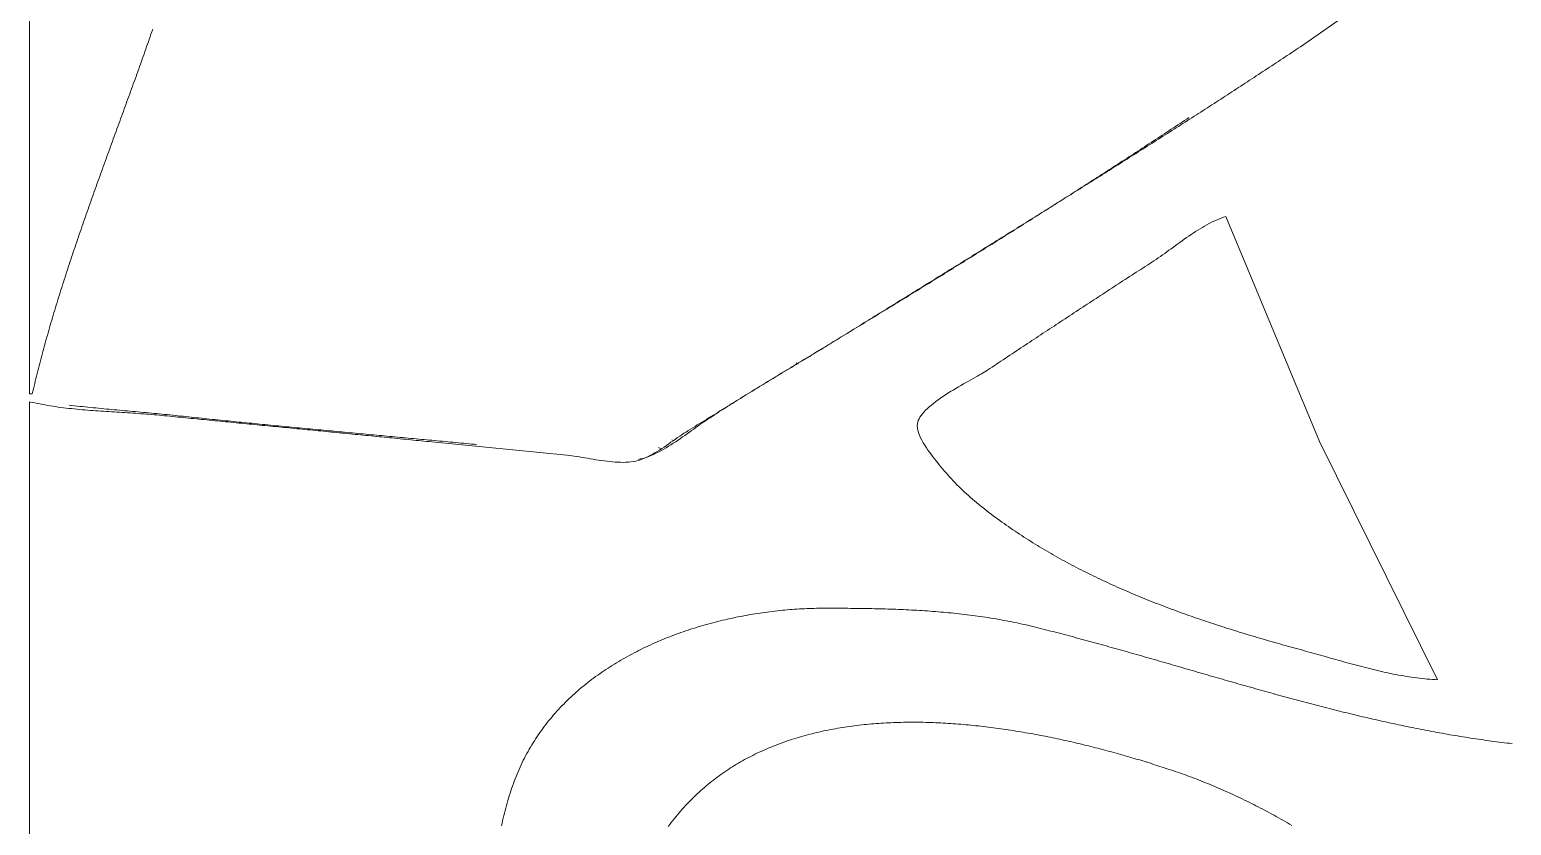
# Model space of a CAD drawing. Header units: inches. Extents: x 5.7 to 37.7, y 3.3 to 21.3.
# Drawn here: x 25.448 to 26.419, y 16.895 to 17.416 of the extents above; entities that cross this region are included whole.
import ezdxf

# ---------------------------------------------------------------- set-up
doc = ezdxf.new("R2010")
doc.units = ezdxf.units.IN
doc.header["$MEASUREMENT"] = 0
doc.layers.add('LASER MAGENTA', color=6, linetype='Continuous', lineweight=0, true_color=0xff00ff)

msp = doc.modelspace()

# ---------------------------------------------------------------- linework, layer by layer
at = {"layer": 'LASER MAGENTA', "linetype": 'Continuous'}
msp.add_line((26.28102, 17.40508), (26.31959, 17.43195), dxfattribs=at)
at = {"layer": 'LASER MAGENTA'}
for points in [[(25.44783, 17.91677), (25.44783, 17.17757), (25.44956, 17.17757), (25.44995, 17.17924), (25.45034, 17.18091), (25.45074, 17.18257), (25.45114, 17.18424), (25.45154, 17.1859), (25.45195, 17.18757), (25.45236, 17.18923), (25.45277, 17.1909), (25.45319, 17.19256), (25.45362, 17.19422), (25.45404, 17.19589), (25.45447, 17.19755), (25.45491, 17.19921), (25.45535, 17.20088), (25.45579, 17.20254), (25.45623, 17.2042), (25.45668, 17.20587), (25.45713, 17.20753), (25.45759, 17.20919), (25.45805, 17.21085), (25.45851, 17.21251), (25.45897, 17.21417), (25.45944, 17.21584), (25.45991, 17.2175), (25.46039, 17.21916), (25.46087, 17.22082), (25.46135, 17.22248), (25.46183, 17.22414), (25.46232, 17.2258), (25.46281, 17.22746), (25.4633, 17.22912), (25.4638, 17.23078), (25.4643, 17.23243), (25.4648, 17.23409), (25.4653, 17.23575), (25.46581, 17.23741), (25.46632, 17.23907), (25.46683, 17.24072), (25.46735, 17.24238), (25.46786, 17.24404), (25.46838, 17.2457), (25.46891, 17.24735), (25.46943, 17.24901), (25.46996, 17.25066), (25.47049, 17.25232), (25.47102, 17.25398), (25.47156, 17.25563), (25.47209, 17.25729), (25.47263, 17.25894), (25.47317, 17.2606), (25.47372, 17.26225), (25.47426, 17.2639), (25.47481, 17.26556), (25.47536, 17.26721), (25.47591, 17.26886), (25.47646, 17.27052), (25.47702, 17.27217), (25.47757, 17.27382), (25.47813, 17.27547), (25.47869, 17.27713), (25.47926, 17.27878), (25.47982, 17.28043), (25.48039, 17.28208), (25.48095, 17.28373), (25.48152, 17.28538), (25.48209, 17.28703), (25.48266, 17.28868), (25.48324, 17.29033), (25.48381, 17.29198), (25.48439, 17.29363), (25.48497, 17.29528), (25.48554, 17.29693), (25.48612, 17.29858), (25.4867, 17.30023), (25.48729, 17.30187), (25.48787, 17.30352), (25.48845, 17.30517), (25.48904, 17.30682), (25.48963, 17.30846), (25.49021, 17.31011), (25.4908, 17.31176), (25.49139, 17.3134), (25.49198, 17.31505), (25.49257, 17.31669), (25.49316, 17.31834), (25.49376, 17.31998), (25.49435, 17.32163), (25.49494, 17.32327), (25.49554, 17.32492), (25.49613, 17.32656), (25.49673, 17.3282), (25.49732, 17.32985), (25.49792, 17.33149), (25.49852, 17.33313), (25.49911, 17.33478), (25.49971, 17.33642), (25.50031, 17.33806), (25.5009, 17.3397), (25.5015, 17.34134), (25.5021, 17.34298), (25.5027, 17.34462), (25.5033, 17.34626), (25.50389, 17.3479), (25.50449, 17.34954), (25.50509, 17.35118), (25.50569, 17.35282), (25.50629, 17.35446), (25.50689, 17.3561), (25.50748, 17.35774), (25.50808, 17.35938), (25.50868, 17.36101), (25.50927, 17.36265), (25.50987, 17.36429), (25.51047, 17.36593), (25.51106, 17.36756), (25.51166, 17.3692), (25.51225, 17.37083), (25.51285, 17.37247), (25.51344, 17.3741), (25.51403, 17.37574), (25.51462, 17.37737), (25.51521, 17.37901), (25.5158, 17.38064), (25.51639, 17.38228), (25.51698, 17.38391), (25.51757, 17.38554), (25.51816, 17.38718), (25.51874, 17.38881), (25.51933, 17.39044), (25.51991, 17.39207), (25.52049, 17.3937), (25.52108, 17.39533), (25.52166, 17.39696), (25.52224, 17.3986), (25.52281, 17.40023), (25.52339, 17.40186), (25.52397, 17.40348), (25.52454, 17.40511), (25.52511, 17.40674), (25.52568, 17.40837), (25.52625, 17.41), (25.52682, 17.41163), (25.52739, 17.41326), (25.52795, 17.41488), (25.52851, 17.41651)], [(25.97409, 17.21121), (25.97556, 17.21212), (25.97704, 17.21304), (25.97852, 17.21395), (25.97999, 17.21486), (25.98147, 17.21578), (25.98295, 17.21669), (25.98442, 17.21761), (25.9859, 17.21852), (25.98738, 17.21944), (25.98885, 17.22035), (25.99033, 17.22127), (25.99181, 17.22218), (25.99328, 17.22309), (25.99476, 17.22401), (25.99624, 17.22492), (25.99772, 17.22584), (25.99919, 17.22675), (26.00067, 17.22767), (26.00215, 17.22858), (26.00362, 17.22949), (26.0051, 17.23041), (26.00658, 17.23132), (26.00806, 17.23223), (26.00953, 17.23315), (26.01101, 17.23406), (26.01249, 17.23498), (26.01397, 17.23589), (26.01544, 17.2368), (26.01692, 17.23772), (26.0184, 17.23863), (26.01988, 17.23954), (26.02136, 17.24046), (26.02283, 17.24137), (26.02431, 17.24229), (26.02579, 17.2432), (26.02727, 17.24411), (26.02874, 17.24503), (26.03022, 17.24594), (26.0317, 17.24686), (26.03318, 17.24777), (26.03465, 17.24868), (26.03613, 17.2496), (26.03761, 17.25051), (26.03909, 17.25142), (26.04057, 17.25234), (26.04204, 17.25325), (26.04352, 17.25417), (26.045, 17.25508), (26.04648, 17.256), (26.04795, 17.25691), (26.04943, 17.25782), (26.05091, 17.25874), (26.05239, 17.25965), (26.05386, 17.26057), (26.05534, 17.26148), (26.05682, 17.2624), (26.0583, 17.26331), (26.05977, 17.26423), (26.06125, 17.26514), (26.06273, 17.26606), (26.0642, 17.26697), (26.06568, 17.26789), (26.06716, 17.2688), (26.06864, 17.26972), (26.07011, 17.27063), (26.07159, 17.27155), (26.07307, 17.27247), (26.07454, 17.27338), (26.07602, 17.2743), (26.0775, 17.27521), (26.07897, 17.27613), (26.08045, 17.27705), (26.08193, 17.27796), (26.0834, 17.27888), (26.08488, 17.2798), (26.08635, 17.28071), (26.08783, 17.28163), (26.08931, 17.28255), (26.09078, 17.28346), (26.09226, 17.28438), (26.09373, 17.2853), (26.09521, 17.28622), (26.09668, 17.28713), (26.09816, 17.28805), (26.09964, 17.28897), (26.10111, 17.28989), (26.10259, 17.29081), (26.10406, 17.29173), (26.10554, 17.29265), (26.10701, 17.29356), (26.10848, 17.29448), (26.10996, 17.2954), (26.11143, 17.29632), (26.11291, 17.29724), (26.11438, 17.29816), (26.11586, 17.29908), (26.11733, 17.3), (26.1188, 17.30092), (26.12028, 17.30184), (26.12175, 17.30277), (26.12322, 17.30369), (26.1247, 17.30461), (26.12617, 17.30553), (26.12764, 17.30645), (26.12912, 17.30737), (26.13059, 17.3083), (26.13206, 17.30922), (26.13353, 17.31014), (26.135, 17.31106), (26.13648, 17.31199), (26.13795, 17.31291), (26.13942, 17.31384), (26.14089, 17.31476), (26.14236, 17.31568), (26.14383, 17.31661), (26.1453, 17.31753), (26.14677, 17.31846), (26.14825, 17.31938), (26.14972, 17.32031), (26.15119, 17.32123), (26.15266, 17.32216), (26.15413, 17.32309), (26.1556, 17.32401), (26.15706, 17.32494), (26.15853, 17.32587), (26.16, 17.3268), (26.16147, 17.32772), (26.16294, 17.32865), (26.16441, 17.32958), (26.16588, 17.33051), (26.16735, 17.33144), (26.16881, 17.33237), (26.17028, 17.3333), (26.17175, 17.33423), (26.17321, 17.33516), (26.17468, 17.33609), (26.17615, 17.33702), (26.17762, 17.33795), (26.17908, 17.33888), (26.18055, 17.33981), (26.18201, 17.34074), (26.18348, 17.34168), (26.18494, 17.34261), (26.18641, 17.34354), (26.18787, 17.34448), (26.18934, 17.34541), (26.1908, 17.34635), (26.19227, 17.34728), (26.19373, 17.34821), (26.19519, 17.34915), (26.19666, 17.35009), (26.19812, 17.35102), (26.19958, 17.35196), (26.20105, 17.35289), (26.20251, 17.35383), (26.20397, 17.35477), (26.20543, 17.35571), (26.20689, 17.35665), (26.20835, 17.35758), (26.20982, 17.35852), (26.21128, 17.35946), (26.21274, 17.3604), (26.2142, 17.36134), (26.21566, 17.36228), (26.21712, 17.36323), (26.21858, 17.36417), (26.22003, 17.36511), (26.22149, 17.36605), (26.22295, 17.36699), (26.22441, 17.36794), (26.22587, 17.36888), (26.22732, 17.36982), (26.22878, 17.37077), (26.23024, 17.37171), (26.2317, 17.37266), (26.23315, 17.3736), (26.23461, 17.37455), (26.23606, 17.3755), (26.23752, 17.37644), (26.23897, 17.37739), (26.24043, 17.37834), (26.24188, 17.37929), (26.24334, 17.38024), (26.24479, 17.38119), (26.24624, 17.38214), (26.2477, 17.38309), (26.24915, 17.38404), (26.2506, 17.38499), (26.25205, 17.38594), (26.2535, 17.38689), (26.25496, 17.38785), (26.25641, 17.3888), (26.25786, 17.38975), (26.25931, 17.39071), (26.26076, 17.39166), (26.26221, 17.39262), (26.26366, 17.39357), (26.26511, 17.39453), (26.26655, 17.39548), (26.268, 17.39644), (26.26945, 17.3974), (26.2709, 17.39836), (26.27234, 17.39932), (26.27379, 17.40028), (26.27524, 17.40124), (26.27668, 17.4022), (26.27813, 17.40316), (26.27957, 17.40412), (26.28102, 17.40508), (26.28246, 17.40604)], [(26.20785, 17.35861), (26.2064, 17.35765), (26.20495, 17.35669), (26.20349, 17.35573), (26.20204, 17.35477), (26.20059, 17.35381), (26.19914, 17.35286), (26.19768, 17.3519), (26.19623, 17.35094), (26.19478, 17.34999), (26.19332, 17.34903), (26.19187, 17.34807), (26.19041, 17.34712), (26.18896, 17.34616), (26.1875, 17.34521), (26.18604, 17.34425), (26.18459, 17.3433), (26.18313, 17.34235), (26.18167, 17.3414), (26.18021, 17.34044), (26.17875, 17.33949), (26.1773, 17.33854), (26.17584, 17.33759), (26.17438, 17.33664), (26.17292, 17.33569), (26.17146, 17.33474), (26.17, 17.33379), (26.16853, 17.33284), (26.16707, 17.33189), (26.16561, 17.33094), (26.16415, 17.33), (26.16269, 17.32905), (26.16122, 17.3281), (26.15976, 17.32716), (26.1583, 17.32621), (26.15683, 17.32526), (26.15537, 17.32432), (26.1539, 17.32337), (26.15244, 17.32243), (26.15097, 17.32149), (26.14951, 17.32054), (26.14804, 17.3196), (26.14658, 17.31866), (26.14511, 17.31772), (26.14364, 17.31677), (26.14218, 17.31583), (26.14071, 17.31489), (26.13924, 17.31395), (26.13777, 17.31301), (26.1363, 17.31207), (26.13483, 17.31113), (26.13337, 17.31019), (26.1319, 17.30925), (26.13043, 17.30832), (26.12896, 17.30738), (26.12749, 17.30644), (26.12602, 17.3055), (26.12454, 17.30457), (26.12307, 17.30363), (26.1216, 17.30269), (26.12013, 17.30176), (26.11866, 17.30082), (26.11719, 17.29989), (26.11571, 17.29895), (26.11424, 17.29802), (26.11277, 17.29709), (26.11129, 17.29615), (26.10982, 17.29522), (26.10835, 17.29429), (26.10687, 17.29336), (26.1054, 17.29243), (26.10392, 17.29149), (26.10245, 17.29056), (26.10097, 17.28963), (26.0995, 17.2887), (26.09802, 17.28777), (26.09654, 17.28684), (26.09507, 17.28591), (26.09359, 17.28499), (26.09211, 17.28406), (26.09064, 17.28313), (26.08916, 17.2822), (26.08768, 17.28127), (26.0862, 17.28035), (26.08473, 17.27942), (26.08325, 17.27849), (26.08177, 17.27757), (26.08029, 17.27664), (26.07881, 17.27572), (26.07733, 17.27479), (26.07585, 17.27387), (26.07437, 17.27295), (26.07289, 17.27202), (26.07141, 17.2711), (26.06993, 17.27018), (26.06845, 17.26925), (26.06697, 17.26833), (26.06549, 17.26741), (26.06401, 17.26649), (26.06253, 17.26557), (26.06105, 17.26464), (26.05957, 17.26372), (26.05808, 17.2628), (26.0566, 17.26188), (26.05512, 17.26096), (26.05364, 17.26004), (26.05215, 17.25913), (26.05067, 17.25821), (26.04919, 17.25729), (26.04771, 17.25637), (26.04622, 17.25545), (26.04474, 17.25454), (26.04325, 17.25362), (26.04177, 17.2527), (26.04029, 17.25179), (26.0388, 17.25087), (26.03732, 17.24995), (26.03583, 17.24904), (26.03435, 17.24812), (26.03286, 17.24721), (26.03138, 17.24629), (26.02989, 17.24538), (26.02841, 17.24447), (26.02692, 17.24355), (26.02544, 17.24264), (26.02395, 17.24173), (26.02247, 17.24081), (26.02098, 17.2399), (26.0195, 17.23899), (26.01801, 17.23808), (26.01652, 17.23717), (26.01504, 17.23626), (26.01355, 17.23535), (26.01206, 17.23444), (26.01058, 17.23353), (26.00909, 17.23262), (26.0076, 17.23171), (26.00612, 17.2308), (26.00463, 17.22989), (26.00314, 17.22898), (26.00165, 17.22807), (26.00017, 17.22716), (25.99868, 17.22626), (25.99719, 17.22535), (25.9957, 17.22444), (25.99422, 17.22353), (25.99273, 17.22263), (25.99124, 17.22172), (25.98975, 17.22081), (25.98826, 17.21991), (25.98677, 17.219), (25.98529, 17.2181), (25.9838, 17.21719), (25.98231, 17.21629), (25.98082, 17.21538), (25.97933, 17.21448), (25.97784, 17.21358), (25.97635, 17.21267), (25.97487, 17.21177), (25.97338, 17.21087), (25.97189, 17.20996), (25.9704, 17.20906), (25.96891, 17.20816), (25.96742, 17.20726), (25.96593, 17.20636), (25.96444, 17.20545), (25.96295, 17.20455), (25.96146, 17.20365), (25.95997, 17.20275), (25.95848, 17.20185), (25.957, 17.20095), (25.95551, 17.20005), (25.95402, 17.19915), (25.95253, 17.19825), (25.95104, 17.19735), (25.94954, 17.19645), (25.94805, 17.19555), (25.94656, 17.19464), (25.94506, 17.19374), (25.94357, 17.19283), (25.94208, 17.19193), (25.94059, 17.19102), (25.9391, 17.19011), (25.93761, 17.18921), (25.93612, 17.1883), (25.93462, 17.18739), (25.93313, 17.18648), (25.93164, 17.18557), (25.93016, 17.18466), (25.92867, 17.18374), (25.92718, 17.18283), (25.92569, 17.18192), (25.9242, 17.181), (25.92271, 17.18009), (25.92122, 17.17918), (25.91974, 17.17826), (25.91825, 17.17735), (25.91676, 17.17643), (25.91528, 17.17551), (25.91379, 17.1746), (25.9123, 17.17368), (25.91082, 17.17276), (25.90933, 17.17185), (25.90784, 17.17093), (25.90636, 17.17001), (25.90487, 17.16909), (25.90339, 17.16817), (25.9019, 17.16725), (25.90042, 17.16634), (25.89893, 17.16542), (25.89745, 17.1645), (25.89596, 17.16358), (25.89448, 17.16266), (25.893, 17.16174), (25.89151, 17.16082), (25.89003, 17.1599), (25.88854, 17.15898), (25.88706, 17.15806), (25.88558, 17.15714), (25.88409, 17.15622), (25.88261, 17.1553), (25.88113, 17.15438), (25.87964, 17.15346), (25.87816, 17.15254), (25.87681, 17.15169), (25.87545, 17.15079), (25.87405, 17.14985), (25.87264, 17.14888), (25.8712, 17.14787), (25.86975, 17.14685), (25.86828, 17.14581), (25.8668, 17.14477), (25.8653, 17.14373), (25.86378, 17.1427), (25.86226, 17.14168), (25.86073, 17.14068), (25.85918, 17.13972), (25.85764, 17.13879), (25.85608, 17.1379), (25.85452, 17.13706), (25.85297, 17.13628), (25.85141, 17.13557), (25.84985, 17.13493), (25.84829, 17.13436), (25.84674, 17.13388), (25.84519, 17.1335), (25.84363, 17.1332), (25.84204, 17.13297), (25.8404, 17.13281), (25.83873, 17.1327), (25.83703, 17.13266), (25.8353, 17.13267), (25.83355, 17.13272), (25.83177, 17.13282), (25.82998, 17.13296), (25.82817, 17.13314), (25.82636, 17.13335), (25.82453, 17.13358), (25.8227, 17.13384), (25.82087, 17.13412), (25.81905, 17.13441), (25.81722, 17.13471), (25.81541, 17.13502), (25.81361, 17.13533), (25.81183, 17.13564), (25.81006, 17.13594), (25.80832, 17.13623), (25.80661, 17.1365), (25.80492, 17.13676), (25.80327, 17.13699), (25.80165, 17.1372), (25.80007, 17.13737)], [(26.37096, 16.99017), (26.29341, 17.14634), (26.23214, 17.29383), (26.23056, 17.2933), (26.22898, 17.29272), (26.22741, 17.2921), (26.22585, 17.29143), (26.22431, 17.29073), (26.22277, 17.28998), (26.22123, 17.2892), (26.21971, 17.28839), (26.21819, 17.28754), (26.21668, 17.28667), (26.21518, 17.28577), (26.21369, 17.28484), (26.2122, 17.28389), (26.21072, 17.28293), (26.20925, 17.28194), (26.20778, 17.28094), (26.20632, 17.27993), (26.20486, 17.2789), (26.20341, 17.27787), (26.20197, 17.27683), (26.20053, 17.27579), (26.19909, 17.27474), (26.19766, 17.2737), (26.19623, 17.27266), (26.19481, 17.27162), (26.19339, 17.2706), (26.19198, 17.26958), (26.19057, 17.26857), (26.18916, 17.26758), (26.18775, 17.2666), (26.18635, 17.26565), (26.18495, 17.26471), (26.18356, 17.2638), (26.18209, 17.26286), (26.18063, 17.26192), (26.17917, 17.26097), (26.17771, 17.26003), (26.17625, 17.25909), (26.17479, 17.25814), (26.17333, 17.2572), (26.17187, 17.25626), (26.17041, 17.25531), (26.16895, 17.25437), (26.16749, 17.25342), (26.16603, 17.25247), (26.16457, 17.25153), (26.16312, 17.25058), (26.16166, 17.24963), (26.1602, 17.24869), (26.15874, 17.24774), (26.15728, 17.24679), (26.15583, 17.24584), (26.15437, 17.24489), (26.15291, 17.24394), (26.15145, 17.24299), (26.15, 17.24204), (26.14854, 17.24109), (26.14709, 17.24014), (26.14563, 17.23919), (26.14417, 17.23824), (26.14272, 17.23729), (26.14126, 17.23634), (26.13981, 17.23538), (26.13835, 17.23443), (26.1369, 17.23348), (26.13544, 17.23252), (26.13399, 17.23157), (26.13253, 17.23062), (26.13108, 17.22966), (26.12962, 17.22871), (26.12817, 17.22775), (26.12672, 17.2268), (26.12526, 17.22584), (26.12381, 17.22489), (26.12236, 17.22393), (26.1209, 17.22297), (26.11945, 17.22202), (26.118, 17.22106), (26.11655, 17.2201), (26.1151, 17.21914), (26.11364, 17.21818), (26.11219, 17.21723), (26.11074, 17.21627), (26.10929, 17.21531), (26.10784, 17.21435), (26.10639, 17.21339), (26.10494, 17.21243), (26.10349, 17.21147), (26.10204, 17.21051), (26.10059, 17.20955), (26.09914, 17.20859), (26.09769, 17.20763), (26.09624, 17.20667), (26.09479, 17.20571), (26.09334, 17.20475), (26.09189, 17.20378), (26.09045, 17.20282), (26.089, 17.20186), (26.08755, 17.2009), (26.0861, 17.19993), (26.08465, 17.19897), (26.08321, 17.19801), (26.08176, 17.19705), (26.08031, 17.19608), (26.07886, 17.19512), (26.07742, 17.19415), (26.07597, 17.19319), (26.07511, 17.19263), (26.07414, 17.19203), (26.07306, 17.19139), (26.0719, 17.1907), (26.07064, 17.18998), (26.06931, 17.18923), (26.06791, 17.18844), (26.06644, 17.18761), (26.06492, 17.18676), (26.06335, 17.18588), (26.06174, 17.18496), (26.06009, 17.18403), (26.05842, 17.18306), (26.05673, 17.18208), (26.05503, 17.18107), (26.05332, 17.18004), (26.05162, 17.179), (26.04992, 17.17794), (26.04825, 17.17686), (26.0466, 17.17577), (26.04499, 17.17467), (26.04341, 17.17356), (26.04189, 17.17244), (26.04042, 17.17131), (26.03901, 17.17018), (26.03767, 17.16904), (26.03642, 17.1679), (26.03524, 17.16676), (26.03416, 17.16562), (26.03318, 17.16449), (26.03231, 17.16336), (26.03156, 17.16223), (26.03092, 17.16111), (26.03042, 17.16), (26.03005, 17.15891), (26.02983, 17.15782), (26.02977, 17.15675), (26.02988, 17.15522), (26.03017, 17.15365), (26.03062, 17.15205), (26.03122, 17.15042), (26.03194, 17.14877), (26.03278, 17.14712), (26.0337, 17.14547), (26.03469, 17.14384), (26.03573, 17.14223), (26.03681, 17.14066), (26.03791, 17.13912), (26.03901, 17.13765), (26.04009, 17.13623), (26.04113, 17.13489), (26.04212, 17.13363), (26.04303, 17.13246), (26.04412, 17.13107), (26.04523, 17.1297), (26.04635, 17.12835), (26.04749, 17.12701), (26.04864, 17.12568), (26.0498, 17.12437), (26.05097, 17.12307), (26.05216, 17.12179), (26.05336, 17.12052), (26.05457, 17.11927), (26.05579, 17.11803), (26.05703, 17.1168), (26.05828, 17.11558), (26.05953, 17.11438), (26.0608, 17.11319), (26.06208, 17.11201), (26.06337, 17.11084), (26.06467, 17.10968), (26.06598, 17.10854), (26.0673, 17.1074), (26.06863, 17.10628), (26.06997, 17.10517), (26.07132, 17.10406), (26.07267, 17.10297), (26.07404, 17.10189), (26.07541, 17.10081), (26.07679, 17.09974), (26.07818, 17.09869), (26.07957, 17.09764), (26.08098, 17.0966), (26.08238, 17.09557), (26.0838, 17.09454), (26.08522, 17.09352), (26.08665, 17.09251), (26.08808, 17.09151), (26.08952, 17.09051), (26.09097, 17.08952), (26.09242, 17.08853), (26.09387, 17.08756), (26.09533, 17.08658), (26.09679, 17.08561), (26.09824, 17.08466), (26.0997, 17.08372), (26.10116, 17.08278), (26.10262, 17.08185), (26.10409, 17.08092), (26.10556, 17.08), (26.10703, 17.07909), (26.10851, 17.07819), (26.10999, 17.07729), (26.11148, 17.07639), (26.11297, 17.07551), (26.11447, 17.07463), (26.11596, 17.07375), (26.11746, 17.07289), (26.11897, 17.07203), (26.12048, 17.07117), (26.12199, 17.07032), (26.12351, 17.06948), (26.12503, 17.06864), (26.12655, 17.06781), (26.12807, 17.06699), (26.1296, 17.06617), (26.13114, 17.06535), (26.13267, 17.06455), (26.13421, 17.06374), (26.13575, 17.06295), (26.1373, 17.06216), (26.13885, 17.06137), (26.1404, 17.06059), (26.14195, 17.05982), (26.14351, 17.05905), (26.14507, 17.05829), (26.14664, 17.05753), (26.1482, 17.05678), (26.14977, 17.05603), (26.15134, 17.05529), (26.15292, 17.05456), (26.15449, 17.05382), (26.15607, 17.0531), (26.15766, 17.05238), (26.15924, 17.05166), (26.16083, 17.05095), (26.16242, 17.05025), (26.16401, 17.04955), (26.16561, 17.04885), (26.16721, 17.04816), (26.16881, 17.04748), (26.17041, 17.04679), (26.17201, 17.04612), (26.17362, 17.04545), (26.17523, 17.04478), (26.17684, 17.04412), (26.17845, 17.04346), (26.18007, 17.04281), (26.18169, 17.04216), (26.1833, 17.04151), (26.18493, 17.04088), (26.18655, 17.04024), (26.18817, 17.03961), (26.1898, 17.03898), (26.19143, 17.03836), (26.19306, 17.03774), (26.19469, 17.03713), (26.19632, 17.03652), (26.19796, 17.03591), (26.1996, 17.03531), (26.20123, 17.03471), (26.20287, 17.03412), (26.20451, 17.03353), (26.20616, 17.03294), (26.2078, 17.03236), (26.20945, 17.03178), (26.21109, 17.03121), (26.21274, 17.03064), (26.21439, 17.03007), (26.21604, 17.02951), (26.21769, 17.02894), (26.21934, 17.02839), (26.221, 17.02784), (26.22265, 17.02729), (26.22431, 17.02674), (26.22596, 17.0262), (26.22762, 17.02566), (26.22928, 17.02512), (26.23094, 17.02459), (26.2326, 17.02406), (26.23426, 17.02353), (26.23592, 17.02301), (26.23758, 17.02249), (26.23924, 17.02197), (26.2409, 17.02146), (26.24257, 17.02094), (26.24423, 17.02044), (26.24589, 17.01993), (26.24756, 17.01943), (26.24922, 17.01893), (26.25089, 17.01843), (26.25255, 17.01794), (26.25422, 17.01744), (26.25589, 17.01695), (26.25755, 17.01647), (26.25922, 17.01598), (26.26089, 17.0155), (26.26255, 17.01502), (26.26422, 17.01455), (26.26588, 17.01407), (26.26755, 17.0136), (26.26922, 17.01313), (26.27088, 17.01266), (26.27255, 17.0122), (26.27421, 17.01173), (26.27588, 17.01127), (26.27754, 17.01081), (26.27921, 17.01036), (26.28087, 17.0099), (26.28253, 17.00945), (26.2842, 17.009), (26.28583, 17.00855), (26.28747, 17.0081), (26.28911, 17.00765), (26.29076, 17.00719), (26.29242, 17.00672), (26.29408, 17.00626), (26.29574, 17.00579), (26.29741, 17.00532), (26.29909, 17.00484), (26.30076, 17.00437), (26.30244, 17.00389), (26.30413, 17.00342), (26.30582, 17.00294), (26.30751, 17.00247), (26.30921, 17.00199), (26.31091, 17.00152), (26.31261, 17.00105), (26.31431, 17.00059), (26.31602, 17.00012), (26.31773, 16.99967), (26.31944, 16.99921), (26.32115, 16.99876), (26.32287, 16.99832), (26.32459, 16.99788), (26.32631, 16.99745), (26.32803, 16.99702), (26.32975, 16.9966), (26.33147, 16.99619), (26.33319, 16.99579), (26.33492, 16.9954), (26.33664, 16.99502), (26.33836, 16.99465), (26.34009, 16.99428), (26.34181, 16.99393), (26.34354, 16.9936), (26.34526, 16.99327), (26.34699, 16.99295), (26.34871, 16.99265), (26.35043, 16.99237), (26.35215, 16.99209), (26.35387, 16.99183), (26.35559, 16.99159), (26.35731, 16.99136), (26.35902, 16.99115), (26.36073, 16.99096), (26.36244, 16.99078), (26.36415, 16.99062), (26.36586, 16.99048), (26.36756, 16.99036), (26.36926, 16.99025), (26.37096, 16.99017)], [(25.84692, 17.13458), (25.84836, 17.13486), (25.84982, 17.13522), (25.8513, 17.13565), (25.8528, 17.13616), (25.85431, 17.13673), (25.85584, 17.13737), (25.85737, 17.13806), (25.85892, 17.1388), (25.86048, 17.1396), (25.86204, 17.14044), (25.8636, 17.14132), (25.86517, 17.14224), (25.86673, 17.14319), (25.86829, 17.14417), (25.86984, 17.14516), (25.87139, 17.14618), (25.87292, 17.14722), (25.87445, 17.14826), (25.87596, 17.14931), (25.87745, 17.15035), (25.87893, 17.1514), (25.88038, 17.15244), (25.88181, 17.15346), (25.88322, 17.15447), (25.8846, 17.15546), (25.88595, 17.15642), (25.88727, 17.15736), (25.88855, 17.15825), (25.8898, 17.15911), (25.89102, 17.15993), (25.89246, 17.16089), (25.89392, 17.16185), (25.89537, 17.16281), (25.89682, 17.16376), (25.89828, 17.16471), (25.89974, 17.16566), (25.90121, 17.1666), (25.90267, 17.16754), (25.90414, 17.16848), (25.90561, 17.16941), (25.90708, 17.17035), (25.90856, 17.17128), (25.91003, 17.17221), (25.91151, 17.17313), (25.91299, 17.17405), (25.91447, 17.17498), (25.91595, 17.17589), (25.91744, 17.17681), (25.91892, 17.17773), (25.92041, 17.17864), (25.9219, 17.17955), (25.92338, 17.18046), (25.92487, 17.18137), (25.92636, 17.18228), (25.92786, 17.18319), (25.92935, 17.18409), (25.93084, 17.185), (25.93234, 17.1859), (25.93383, 17.18681), (25.93532, 17.18771), (25.93682, 17.18861), (25.93831, 17.18951), (25.93981, 17.19041), (25.94131, 17.19131), (25.9428, 17.19221), (25.9443, 17.19311), (25.94579, 17.19401), (25.94729, 17.19491), (25.94878, 17.19581), (25.95028, 17.19671), (25.95177, 17.19761), (25.95327, 17.19851), (25.95476, 17.19941), (25.95625, 17.20031), (25.95775, 17.20121), (25.95924, 17.20212), (25.96073, 17.20302), (25.96222, 17.20392), (25.96371, 17.20483), (25.96519, 17.20574), (25.96668, 17.20664), (25.96816, 17.20755), (25.96965, 17.20846), (25.97113, 17.20938), (25.97261, 17.21029), (25.97409, 17.21121)], [(25.95046, 17.19782), (25.95162, 17.19724), (25.95046, 17.19782)], [(25.53459, 17.1634), (25.53288, 17.16356), (25.53117, 17.16372), (25.52946, 17.16388), (25.52774, 17.16402), (25.52601, 17.16416), (25.52429, 17.16429), (25.52255, 17.16442), (25.52082, 17.16455), (25.51908, 17.16467), (25.51733, 17.16479), (25.51559, 17.1649), (25.51384, 17.16501), (25.51209, 17.16512), (25.51034, 17.16523), (25.50858, 17.16534), (25.50682, 17.16545), (25.50507, 17.16555), (25.50331, 17.16566), (25.50154, 17.16577), (25.49978, 17.16588), (25.49802, 17.16599), (25.49626, 17.16611), (25.4945, 17.16622), (25.49273, 17.16634), (25.49097, 17.16647), (25.48921, 17.1666), (25.48745, 17.16673), (25.48569, 17.16688), (25.48394, 17.16702), (25.48218, 17.16717), (25.48043, 17.16733), (25.47868, 17.1675), (25.47693, 17.16768), (25.47518, 17.16786), (25.47344, 17.16805), (25.4717, 17.16826), (25.46996, 17.16847), (25.46823, 17.16869), (25.4665, 17.16893), (25.46478, 17.16917), (25.46306, 17.16943), (25.46134, 17.1697), (25.45963, 17.16998), (25.45793, 17.17028), (25.45623, 17.17059), (25.45454, 17.17091), (25.45285, 17.17125), (25.45117, 17.17161), (25.44949, 17.17198), (25.44783, 17.17237), (25.44783, 15.65232)], [(25.47385, 17.17014), (25.47559, 17.16993), (25.47733, 17.16974), (25.47906, 17.16954), (25.4808, 17.16935), (25.48253, 17.16916), (25.48427, 17.16898), (25.486, 17.1688), (25.48774, 17.16862), (25.48947, 17.16845), (25.49121, 17.16828), (25.49294, 17.16811), (25.49468, 17.16794), (25.49641, 17.16778), (25.49815, 17.16762), (25.49988, 17.16746), (25.50161, 17.1673), (25.50335, 17.16714), (25.50508, 17.16698), (25.50682, 17.16683), (25.50855, 17.16667), (25.51029, 17.16651), (25.51202, 17.16636), (25.51376, 17.16621), (25.51549, 17.16605), (25.51722, 17.16589), (25.51896, 17.16574), (25.52069, 17.16558), (25.52243, 17.16543), (25.52416, 17.16527), (25.5259, 17.16511), (25.52764, 17.16495), (25.52937, 17.16478), (25.53111, 17.16462), (25.53284, 17.16445), (25.53458, 17.16428), (25.53632, 17.16411), (25.53805, 17.16393), (25.53979, 17.16376), (25.54153, 17.16357), (25.54326, 17.16339), (25.545, 17.16321), (25.54673, 17.16302), (25.54846, 17.16284), (25.55019, 17.16265), (25.55193, 17.16247), (25.55366, 17.16229), (25.55539, 17.16211), (25.55713, 17.16192), (25.55886, 17.16174), (25.5606, 17.16156), (25.56233, 17.16138), (25.56406, 17.16121), (25.5658, 17.16103), (25.56753, 17.16085), (25.56927, 17.16067), (25.571, 17.16049), (25.57274, 17.16032), (25.57447, 17.16014), (25.5762, 17.15996), (25.57794, 17.15979), (25.57967, 17.15961), (25.58141, 17.15944), (25.58314, 17.15927), (25.58488, 17.15909), (25.58662, 17.15892), (25.58835, 17.15875), (25.59009, 17.15857), (25.59182, 17.1584), (25.59356, 17.15823), (25.59529, 17.15806), (25.59703, 17.15789), (25.59876, 17.15772), (25.6005, 17.15755), (25.60224, 17.15738), (25.60397, 17.15721), (25.60571, 17.15704), (25.60744, 17.15687), (25.60918, 17.1567), (25.61092, 17.15653), (25.61265, 17.15637), (25.61439, 17.1562), (25.61612, 17.15603), (25.61786, 17.15587), (25.6196, 17.1557), (25.62133, 17.15553), (25.62307, 17.15537), (25.62481, 17.1552), (25.62654, 17.15504), (25.62828, 17.15487), (25.63002, 17.15471), (25.63175, 17.15454), (25.63349, 17.15438), (25.63523, 17.15421), (25.63696, 17.15405), (25.6387, 17.15388), (25.64044, 17.15372), (25.64217, 17.15356), (25.64391, 17.15339), (25.64565, 17.15323), (25.64738, 17.15307), (25.64912, 17.1529), (25.65085, 17.15274), (25.65259, 17.15258), (25.65433, 17.15242), (25.65606, 17.15225), (25.6578, 17.15209), (25.65954, 17.15193), (25.66127, 17.15177), (25.66301, 17.15161), (25.66475, 17.15144), (25.66648, 17.15128), (25.66822, 17.15112), (25.66995, 17.15096), (25.67169, 17.1508), (25.67343, 17.15064), (25.67516, 17.15047), (25.6769, 17.15031), (25.67864, 17.15015), (25.68037, 17.14999), (25.68211, 17.14983), (25.68384, 17.14967), (25.68558, 17.14951), (25.68731, 17.14935), (25.68905, 17.14918), (25.69079, 17.14902), (25.69252, 17.14886), (25.69426, 17.1487), (25.69599, 17.14854), (25.69773, 17.14838), (25.69946, 17.14822), (25.7012, 17.14806), (25.70293, 17.14789), (25.70467, 17.14773), (25.7064, 17.14757), (25.70814, 17.14741), (25.70987, 17.14725), (25.71161, 17.14709), (25.71334, 17.14692), (25.71508, 17.14676), (25.71681, 17.1466), (25.71854, 17.14644), (25.72028, 17.14627), (25.72201, 17.14611), (25.72375, 17.14595), (25.72548, 17.14579), (25.72721, 17.14562), (25.72895, 17.14546), (25.73068, 17.1453), (25.73241, 17.14513), (25.73415, 17.14497), (25.73588, 17.1448), (25.73761, 17.14464), (25.73934, 17.14447), (25.74108, 17.14431)], [(25.80007, 17.13737), (25.71158, 17.14605), (25.70984, 17.14622), (25.70811, 17.14639), (25.70637, 17.14657), (25.70464, 17.14674), (25.7029, 17.14691), (25.70117, 17.14708), (25.69943, 17.14726), (25.6977, 17.14743), (25.69596, 17.1476), (25.69423, 17.14777), (25.69249, 17.14794), (25.69076, 17.14811), (25.68902, 17.14829), (25.68729, 17.14846), (25.68555, 17.14863), (25.68382, 17.1488), (25.68208, 17.14897), (25.68035, 17.14914), (25.67861, 17.14931), (25.67688, 17.14948), (25.67514, 17.14965), (25.67341, 17.14982), (25.67167, 17.14999), (25.66994, 17.15016), (25.6682, 17.15033), (25.66647, 17.1505), (25.66473, 17.15067), (25.663, 17.15084), (25.66126, 17.15101), (25.65952, 17.15118), (25.65779, 17.15135), (25.65605, 17.15152), (25.65432, 17.15169), (25.65258, 17.15186), (25.65085, 17.15202), (25.64911, 17.15219), (25.64738, 17.15236), (25.64564, 17.15253), (25.64391, 17.1527), (25.64217, 17.15287), (25.64044, 17.15304), (25.6387, 17.15321), (25.63697, 17.15337), (25.63523, 17.15354), (25.6335, 17.15371), (25.63176, 17.15388), (25.63002, 17.15405), (25.62829, 17.15422), (25.62655, 17.15439), (25.62482, 17.15455), (25.62308, 17.15472), (25.62135, 17.15489), (25.61961, 17.15506), (25.61788, 17.15523), (25.61614, 17.1554), (25.61441, 17.15556), (25.61267, 17.15573), (25.61094, 17.1559), (25.6092, 17.15607), (25.60747, 17.15624), (25.60573, 17.15641), (25.604, 17.15658), (25.60226, 17.15674), (25.60052, 17.15691), (25.59879, 17.15708), (25.59705, 17.15725), (25.59532, 17.15742), (25.59358, 17.15759), (25.59185, 17.15776), (25.59011, 17.15793), (25.58838, 17.1581), (25.58664, 17.15827), (25.58491, 17.15843), (25.58317, 17.1586), (25.58144, 17.15877), (25.5797, 17.15894), (25.57797, 17.15911), (25.57623, 17.15928), (25.5745, 17.15945), (25.57276, 17.15962), (25.57102, 17.15979), (25.56929, 17.15996), (25.56755, 17.16013), (25.56582, 17.1603), (25.56408, 17.16047), (25.56235, 17.16065), (25.56061, 17.16082), (25.55888, 17.16099), (25.55714, 17.16116), (25.55541, 17.16133), (25.55367, 17.1615), (25.55194, 17.16167), (25.5502, 17.16184), (25.54847, 17.16202), (25.54673, 17.16219), (25.545, 17.16236), (25.54326, 17.16253), (25.54153, 17.16271), (25.53979, 17.16288), (25.53806, 17.16305), (25.53632, 17.16323), (25.53459, 17.1634)], [(25.8689, 17.1475), (25.87006, 17.14692), (25.8689, 17.1475)], [(25.86023, 17.14229), (25.86138, 17.14171), (25.86023, 17.14229)], [(26.41985, 16.94831), (26.41813, 16.9485), (26.41642, 16.9487), (26.41471, 16.94891), (26.413, 16.94912), (26.41129, 16.94933), (26.40958, 16.94955), (26.40787, 16.94977), (26.40617, 16.95), (26.40446, 16.95023), (26.40276, 16.95046), (26.40105, 16.9507), (26.39935, 16.95094), (26.39764, 16.95119), (26.39594, 16.95144), (26.39424, 16.9517), (26.39254, 16.95196), (26.39084, 16.95222), (26.38914, 16.95249), (26.38744, 16.95276), (26.38574, 16.95303), (26.38404, 16.95331), (26.38234, 16.95359), (26.38065, 16.95388), (26.37895, 16.95417), (26.37725, 16.95446), (26.37556, 16.95476), (26.37387, 16.95506), (26.37217, 16.95536), (26.37048, 16.95567), (26.36879, 16.95598), (26.3671, 16.9563), (26.3654, 16.95661), (26.36371, 16.95694), (26.36202, 16.95726), (26.36034, 16.95759), (26.35865, 16.95792), (26.35696, 16.95825), (26.35527, 16.95859), (26.35358, 16.95893), (26.3519, 16.95928), (26.35021, 16.95962), (26.34853, 16.95997), (26.34684, 16.96033), (26.34516, 16.96068), (26.34348, 16.96104), (26.34179, 16.96141), (26.34011, 16.96177), (26.33843, 16.96214), (26.33675, 16.96251), (26.33507, 16.96288), (26.33338, 16.96326), (26.3317, 16.96364), (26.33003, 16.96402), (26.32835, 16.9644), (26.32667, 16.96479), (26.32499, 16.96518), (26.32331, 16.96557), (26.32164, 16.96597), (26.31996, 16.96636), (26.31828, 16.96676), (26.31661, 16.96716), (26.31493, 16.96757), (26.31326, 16.96797), (26.31158, 16.96838), (26.30991, 16.96879), (26.30823, 16.96921), (26.30656, 16.96962), (26.30489, 16.97004), (26.30322, 16.97046), (26.30154, 16.97088), (26.29987, 16.9713), (26.2982, 16.97173), (26.29653, 16.97216), (26.29486, 16.97259), (26.29319, 16.97302), (26.29152, 16.97345), (26.28985, 16.97389), (26.28818, 16.97432), (26.28651, 16.97476), (26.28485, 16.9752), (26.28318, 16.97564), (26.28151, 16.97609), (26.27984, 16.97653), (26.27818, 16.97698), (26.27651, 16.97743), (26.27484, 16.97787), (26.27318, 16.97833), (26.27151, 16.97878), (26.26985, 16.97923), (26.26818, 16.97969), (26.26652, 16.98014), (26.26485, 16.9806), (26.26319, 16.98106), (26.26153, 16.98152), (26.25986, 16.98198), (26.2582, 16.98244), (26.25654, 16.98291), (26.25487, 16.98337), (26.25321, 16.98384), (26.25155, 16.98431), (26.24989, 16.98477), (26.24822, 16.98524), (26.24656, 16.98571), (26.2449, 16.98618), (26.24324, 16.98665), (26.24158, 16.98712), (26.23992, 16.9876), (26.23826, 16.98807), (26.2366, 16.98854), (26.23494, 16.98902), (26.23328, 16.98949), (26.23162, 16.98997), (26.22996, 16.99045), (26.2283, 16.99092), (26.22664, 16.9914), (26.22498, 16.99188), (26.22332, 16.99236), (26.22166, 16.99283), (26.22, 16.99331), (26.21834, 16.99379), (26.21668, 16.99427), (26.21502, 16.99475), (26.21337, 16.99523), (26.21171, 16.99571), (26.21005, 16.99619), (26.20839, 16.99667), (26.20673, 16.99715), (26.20507, 16.99763), (26.20342, 16.99811), (26.20176, 16.99859), (26.2001, 16.99907), (26.19844, 16.99955), (26.19679, 17.00003), (26.19513, 17.00051), (26.19347, 17.00099), (26.19181, 17.00146), (26.19016, 17.00194), (26.1885, 17.00242), (26.18684, 17.0029), (26.18518, 17.00337), (26.18353, 17.00385), (26.18187, 17.00433), (26.18021, 17.0048), (26.17855, 17.00528), (26.1769, 17.00575), (26.17524, 17.00623), (26.17358, 17.0067), (26.17192, 17.00717), (26.17027, 17.00764), (26.16861, 17.00811), (26.16695, 17.00858), (26.16529, 17.00905), (26.16364, 17.00952), (26.16198, 17.00999), (26.16032, 17.01045), (26.15866, 17.01092), (26.157, 17.01138), (26.15535, 17.01185), (26.15369, 17.01231), (26.15203, 17.01277), (26.15037, 17.01323), (26.14871, 17.01369), (26.14706, 17.01414), (26.1454, 17.0146), (26.14374, 17.01505), (26.14208, 17.01551), (26.14042, 17.01596), (26.13876, 17.01641), (26.1371, 17.01686), (26.13544, 17.0173), (26.13378, 17.01775), (26.13212, 17.01819), (26.13046, 17.01864), (26.1288, 17.01908), (26.12714, 17.01952), (26.12548, 17.01995), (26.12382, 17.02039), (26.12216, 17.02082), (26.1205, 17.02126), (26.11884, 17.02169), (26.11718, 17.02211), (26.11552, 17.02254), (26.11386, 17.02296), (26.11219, 17.02339), (26.11053, 17.02381), (26.10887, 17.02423), (26.10721, 17.02464), (26.10549, 17.02506), (26.10378, 17.02548), (26.10206, 17.02588), (26.10035, 17.02628), (26.09863, 17.02666), (26.09691, 17.02704), (26.0952, 17.0274), (26.09348, 17.02776), (26.09176, 17.02811), (26.09004, 17.02845), (26.08832, 17.02878), (26.0866, 17.0291), (26.08488, 17.02942), (26.08316, 17.02972), (26.08144, 17.03002), (26.07971, 17.03031), (26.07799, 17.03059), (26.07627, 17.03087), (26.07454, 17.03113), (26.07282, 17.03139), (26.0711, 17.03164), (26.06937, 17.03189), (26.06764, 17.03212), (26.06592, 17.03235), (26.06419, 17.03257), (26.06246, 17.03279), (26.06073, 17.03299), (26.05901, 17.0332), (26.05728, 17.03339), (26.05555, 17.03358), (26.05382, 17.03376), (26.05209, 17.03393), (26.05035, 17.0341), (26.04862, 17.03426), (26.04689, 17.03442), (26.04516, 17.03457), (26.04342, 17.03472), (26.04169, 17.03486), (26.03996, 17.03499), (26.03822, 17.03512), (26.03649, 17.03524), (26.03475, 17.03536), (26.03301, 17.03547), (26.03128, 17.03558), (26.02954, 17.03568), (26.0278, 17.03578), (26.02606, 17.03587), (26.02432, 17.03596), (26.02258, 17.03604), (26.02084, 17.03612), (26.0191, 17.0362), (26.01736, 17.03627), (26.01562, 17.03633), (26.01388, 17.0364), (26.01213, 17.03646), (26.01039, 17.03651), (26.00865, 17.03656), (26.0069, 17.03661), (26.00516, 17.03666), (26.00341, 17.0367), (26.00166, 17.03674), (25.99992, 17.03677), (25.99817, 17.03681), (25.99642, 17.03684), (25.99467, 17.03686), (25.99293, 17.03689), (25.99118, 17.03691), (25.98943, 17.03693), (25.98768, 17.03695), (25.98593, 17.03696), (25.98417, 17.03698), (25.98242, 17.03699), (25.98067, 17.037), (25.97892, 17.037), (25.97716, 17.03701), (25.97541, 17.03702), (25.97366, 17.03702), (25.9719, 17.03702), (25.97015, 17.03702), (25.96839, 17.03702), (25.96683, 17.03702), (25.96526, 17.037), (25.96369, 17.03698), (25.96212, 17.03695), (25.96054, 17.0369), (25.95895, 17.03685), (25.95737, 17.03679), (25.95578, 17.03672), (25.95418, 17.03665), (25.95258, 17.03656), (25.95098, 17.03646), (25.94938, 17.03636), (25.94777, 17.03624), (25.94616, 17.03612), (25.94455, 17.03598), (25.94293, 17.03584), (25.94132, 17.03569), (25.9397, 17.03552), (25.93807, 17.03535), (25.93645, 17.03517), (25.93483, 17.03498), (25.9332, 17.03478), (25.93157, 17.03457), (25.92994, 17.03435), (25.92831, 17.03412), (25.92668, 17.03388), (25.92504, 17.03364), (25.92341, 17.03338), (25.92178, 17.03311), (25.92014, 17.03283), (25.91851, 17.03255), (25.91687, 17.03225), (25.91524, 17.03195), (25.9136, 17.03163), (25.91197, 17.0313), (25.91033, 17.03097), (25.9087, 17.03063), (25.90707, 17.03027), (25.90543, 17.02991), (25.9038, 17.02953), (25.90217, 17.02915), (25.90055, 17.02875), (25.89892, 17.02835), (25.8973, 17.02794), (25.89567, 17.02751), (25.89405, 17.02708), (25.89243, 17.02663), (25.89082, 17.02618), (25.8892, 17.02572), (25.88759, 17.02524), (25.88598, 17.02476), (25.88438, 17.02426), (25.88277, 17.02376), (25.88118, 17.02324), (25.87958, 17.02272), (25.87799, 17.02219), (25.8764, 17.02164), (25.87481, 17.02109), (25.87323, 17.02052), (25.87166, 17.01994), (25.87008, 17.01936), (25.86851, 17.01876), (25.86695, 17.01816), (25.86539, 17.01754), (25.86384, 17.01691), (25.86229, 17.01627), (25.86075, 17.01563), (25.85921, 17.01497), (25.85767, 17.0143), (25.85615, 17.01362), (25.85463, 17.01293), (25.85311, 17.01223), (25.8516, 17.01152), (25.8501, 17.0108), (25.8486, 17.01007), (25.84711, 17.00932), (25.84563, 17.00857), (25.84415, 17.00781), (25.84268, 17.00703), (25.84122, 17.00625), (25.83976, 17.00545), (25.83831, 17.00464), (25.83687, 17.00383), (25.83544, 17.003), (25.83402, 17.00216), (25.8326, 17.00131), (25.83119, 17.00045), (25.82979, 16.99958), (25.8284, 16.9987), (25.82702, 16.99781), (25.82564, 16.9969), (25.82428, 16.99599), (25.82292, 16.99506), (25.82157, 16.99413), (25.82024, 16.99318), (25.81891, 16.99222), (25.81759, 16.99125), (25.81628, 16.99027), (25.81498, 16.98928), (25.8137, 16.98828), (25.81242, 16.98726), (25.81115, 16.98624), (25.80989, 16.9852), (25.80865, 16.98416), (25.80741, 16.9831), (25.80619, 16.98203), (25.80498, 16.98095), (25.80378, 16.97986), (25.80259, 16.97875), (25.80141, 16.97764), (25.80024, 16.97651), (25.79909, 16.97538), (25.79795, 16.97423), (25.79682, 16.97307), (25.7957, 16.9719), (25.79459, 16.97072), (25.7935, 16.96952), (25.79242, 16.96832), (25.79136, 16.9671), (25.7903, 16.96587), (25.78926, 16.96463), (25.78824, 16.96338), (25.78722, 16.96212), (25.78623, 16.96085), (25.78524, 16.95956), (25.78427, 16.95826), (25.78331, 16.95695), (25.78237, 16.95563), (25.78144, 16.9543), (25.78053, 16.95296), (25.77963, 16.9516), (25.77875, 16.95024), (25.77788, 16.94886), (25.77703, 16.94747), (25.77619, 16.94606), (25.77537, 16.94465), (25.77457, 16.94322), (25.77378, 16.94179), (25.773, 16.94034), (25.77225, 16.93887), (25.7715, 16.9374), (25.77078, 16.93592), (25.77007, 16.93442), (25.76938, 16.93291), (25.7687, 16.93139), (25.76804, 16.92985), (25.7674, 16.92831), (25.76677, 16.92677), (25.76615, 16.92521), (25.76556, 16.92365), (25.76497, 16.92208), (25.7644, 16.92051), (25.76385, 16.91893), (25.76331, 16.91734), (25.76278, 16.91574), (25.76227, 16.91414), (25.76178, 16.91253), (25.7613, 16.91092), (25.76083, 16.9093), (25.76037, 16.90767), (25.75993, 16.90604), (25.75951, 16.9044), (25.75909, 16.90276), (25.75869, 16.90111), (25.75831, 16.89945), (25.75793, 16.8978), (25.75757, 16.89613), (25.75722, 16.89446)], [(26.27537, 16.89467), (26.27392, 16.89552), (26.27247, 16.89637), (26.27101, 16.89721), (26.26955, 16.89804), (26.26809, 16.89887), (26.26662, 16.8997), (26.26516, 16.90051), (26.26369, 16.90133), (26.26222, 16.90213), (26.26074, 16.90293), (26.25927, 16.90372), (26.25779, 16.90451), (26.25631, 16.90529), (26.25482, 16.90606), (26.25334, 16.90683), (26.25185, 16.90759), (26.25036, 16.90835), (26.24887, 16.9091), (26.24738, 16.90984), (26.24588, 16.91057), (26.24438, 16.9113), (26.24288, 16.91203), (26.24138, 16.91274), (26.23988, 16.91345), (26.23837, 16.91416), (26.23687, 16.91486), (26.23536, 16.91555), (26.23385, 16.91623), (26.23234, 16.91691), (26.23083, 16.91758), (26.22931, 16.91824), (26.2278, 16.9189), (26.22628, 16.91955), (26.22476, 16.9202), (26.22324, 16.92084), (26.22172, 16.92147), (26.2202, 16.92209), (26.21867, 16.92271), (26.21715, 16.92333), (26.21562, 16.92393), (26.2141, 16.92453), (26.21257, 16.92512), (26.21104, 16.9257), (26.20951, 16.92628), (26.20798, 16.92685), (26.20645, 16.92742), (26.20491, 16.92797), (26.20338, 16.92853), (26.20185, 16.92907), (26.20031, 16.92961), (26.19877, 16.93014), (26.19724, 16.93066), (26.1957, 16.93117), (26.19435, 16.93162), (26.193, 16.93207), (26.19164, 16.93251), (26.19027, 16.93296), (26.1889, 16.93341), (26.18752, 16.93385), (26.18613, 16.93429), (26.18474, 16.93473), (26.18334, 16.93517), (26.18193, 16.93561), (26.18052, 16.93605), (26.17911, 16.93649), (26.17768, 16.93692), (26.17626, 16.93736), (26.17482, 16.93779), (26.17338, 16.93822), (26.17194, 16.93865), (26.17049, 16.93908), (26.16903, 16.9395), (26.16757, 16.93993), (26.16611, 16.94035), (26.16464, 16.94077), (26.16316, 16.94119), (26.16168, 16.9416), (26.16019, 16.94202), (26.1587, 16.94243), (26.15721, 16.94284), (26.15571, 16.94324), (26.1542, 16.94365), (26.15269, 16.94405), (26.15118, 16.94445), (26.14966, 16.94485), (26.14814, 16.94524), (26.14661, 16.94563), (26.14508, 16.94602), (26.14355, 16.94641), (26.14201, 16.94679), (26.14046, 16.94717), (26.13892, 16.94754), (26.13737, 16.94792), (26.13581, 16.94829), (26.13426, 16.94865), (26.13269, 16.94902), (26.13113, 16.94938), (26.12956, 16.94973), (26.12799, 16.95009), (26.12642, 16.95044), (26.12484, 16.95078), (26.12326, 16.95112), (26.12167, 16.95146), (26.12009, 16.9518), (26.1185, 16.95213), (26.1169, 16.95245), (26.11531, 16.95278), (26.11371, 16.95309), (26.11211, 16.95341), (26.11051, 16.95372), (26.1089, 16.95402), (26.10729, 16.95432), (26.10568, 16.95462), (26.10407, 16.95491), (26.10246, 16.9552), (26.10084, 16.95548), (26.09922, 16.95576), (26.0976, 16.95603), (26.09598, 16.9563), (26.09435, 16.95656), (26.09273, 16.95682), (26.0911, 16.95708), (26.08947, 16.95732), (26.08784, 16.95757), (26.08621, 16.95781), (26.08458, 16.95804), (26.08294, 16.95827), (26.08131, 16.95849), (26.07967, 16.9587), (26.07803, 16.95891), (26.07639, 16.95912), (26.07476, 16.95932), (26.07312, 16.95951), (26.07147, 16.9597), (26.06983, 16.95988), (26.06819, 16.96006), (26.06655, 16.96023), (26.0649, 16.96039), (26.06326, 16.96055), (26.06162, 16.9607), (26.05997, 16.96084), (26.05833, 16.96098), (26.05669, 16.96111), (26.05504, 16.96124), (26.0534, 16.96136), (26.05175, 16.96147), (26.05011, 16.96158), (26.04847, 16.96168), (26.04683, 16.96177), (26.04518, 16.96186), (26.04354, 16.96193), (26.0419, 16.96201), (26.04026, 16.96207), (26.03862, 16.96213), (26.03698, 16.96218), (26.03534, 16.96222), (26.03371, 16.96226), (26.03207, 16.96228), (26.03044, 16.9623), (26.0288, 16.96232), (26.02717, 16.96232), (26.02554, 16.96232), (26.02391, 16.96231), (26.02228, 16.96229), (26.02066, 16.96227), (26.01903, 16.96223), (26.01741, 16.96219), (26.01579, 16.96214), (26.01417, 16.96209), (26.01255, 16.96202), (26.01094, 16.96195), (26.00933, 16.96186), (26.00772, 16.96177), (26.00611, 16.96167), (26.0045, 16.96157), (26.0029, 16.96145), (26.0013, 16.96132), (25.9997, 16.96119), (25.9981, 16.96105), (25.99651, 16.9609), (25.99492, 16.96074), (25.99333, 16.96057), (25.99175, 16.96039), (25.99016, 16.9602), (25.98859, 16.96), (25.98701, 16.9598), (25.98544, 16.95958), (25.98387, 16.95936), (25.9823, 16.95913), (25.98074, 16.95888), (25.97918, 16.95863), (25.97763, 16.95837), (25.97608, 16.9581), (25.97453, 16.95781), (25.97299, 16.95752), (25.97145, 16.95722), (25.96991, 16.95691), (25.96838, 16.95659), (25.96685, 16.95625), (25.96533, 16.95591), (25.96381, 16.95556), (25.96229, 16.9552), (25.96078, 16.95483), (25.95928, 16.95444), (25.95778, 16.95405), (25.95628, 16.95365), (25.95479, 16.95323), (25.9533, 16.95281), (25.95182, 16.95237), (25.95034, 16.95192), (25.94887, 16.95146), (25.9474, 16.951), (25.94594, 16.95052), (25.94449, 16.95003), (25.94303, 16.94952), (25.94159, 16.94901), (25.94015, 16.94849), (25.93871, 16.94795), (25.93728, 16.9474), (25.93586, 16.94684), (25.93444, 16.94627), (25.93303, 16.94569), (25.93162, 16.9451), (25.93022, 16.94449), (25.92883, 16.94388), (25.92744, 16.94325), (25.92606, 16.94261), (25.92469, 16.94196), (25.92332, 16.94129), (25.92195, 16.94061), (25.9206, 16.93993), (25.91925, 16.93922), (25.91791, 16.93851), (25.91657, 16.93779), (25.91524, 16.93705), (25.91392, 16.9363), (25.9126, 16.93553), (25.9113, 16.93476), (25.90999, 16.93397), (25.9087, 16.93317), (25.90741, 16.93235), (25.90613, 16.93153), (25.90486, 16.93069), (25.9036, 16.92983), (25.90234, 16.92897), (25.90109, 16.92809), (25.89985, 16.9272), (25.89862, 16.92629), (25.89739, 16.92537), (25.89617, 16.92444), (25.89496, 16.92349), (25.89376, 16.92253), (25.89257, 16.92156), (25.89138, 16.92057), (25.8902, 16.91957), (25.88904, 16.91856), (25.88788, 16.91753), (25.88672, 16.91649), (25.88558, 16.91543), (25.88445, 16.91436), (25.88332, 16.91328), (25.8822, 16.91218), (25.8811, 16.91106), (25.88, 16.90994), (25.87891, 16.9088), (25.87783, 16.90764), (25.87675, 16.90647), (25.87569, 16.90528), (25.87464, 16.90408), (25.87359, 16.90287), (25.87256, 16.90164), (25.87154, 16.90039), (25.87052, 16.89914), (25.86952, 16.89786), (25.86852, 16.89657), (25.86753, 16.89527), (25.86656, 16.89395)]]:
    msp.add_lwpolyline(points, dxfattribs=at)

doc.saveas('drawing.dxf')
